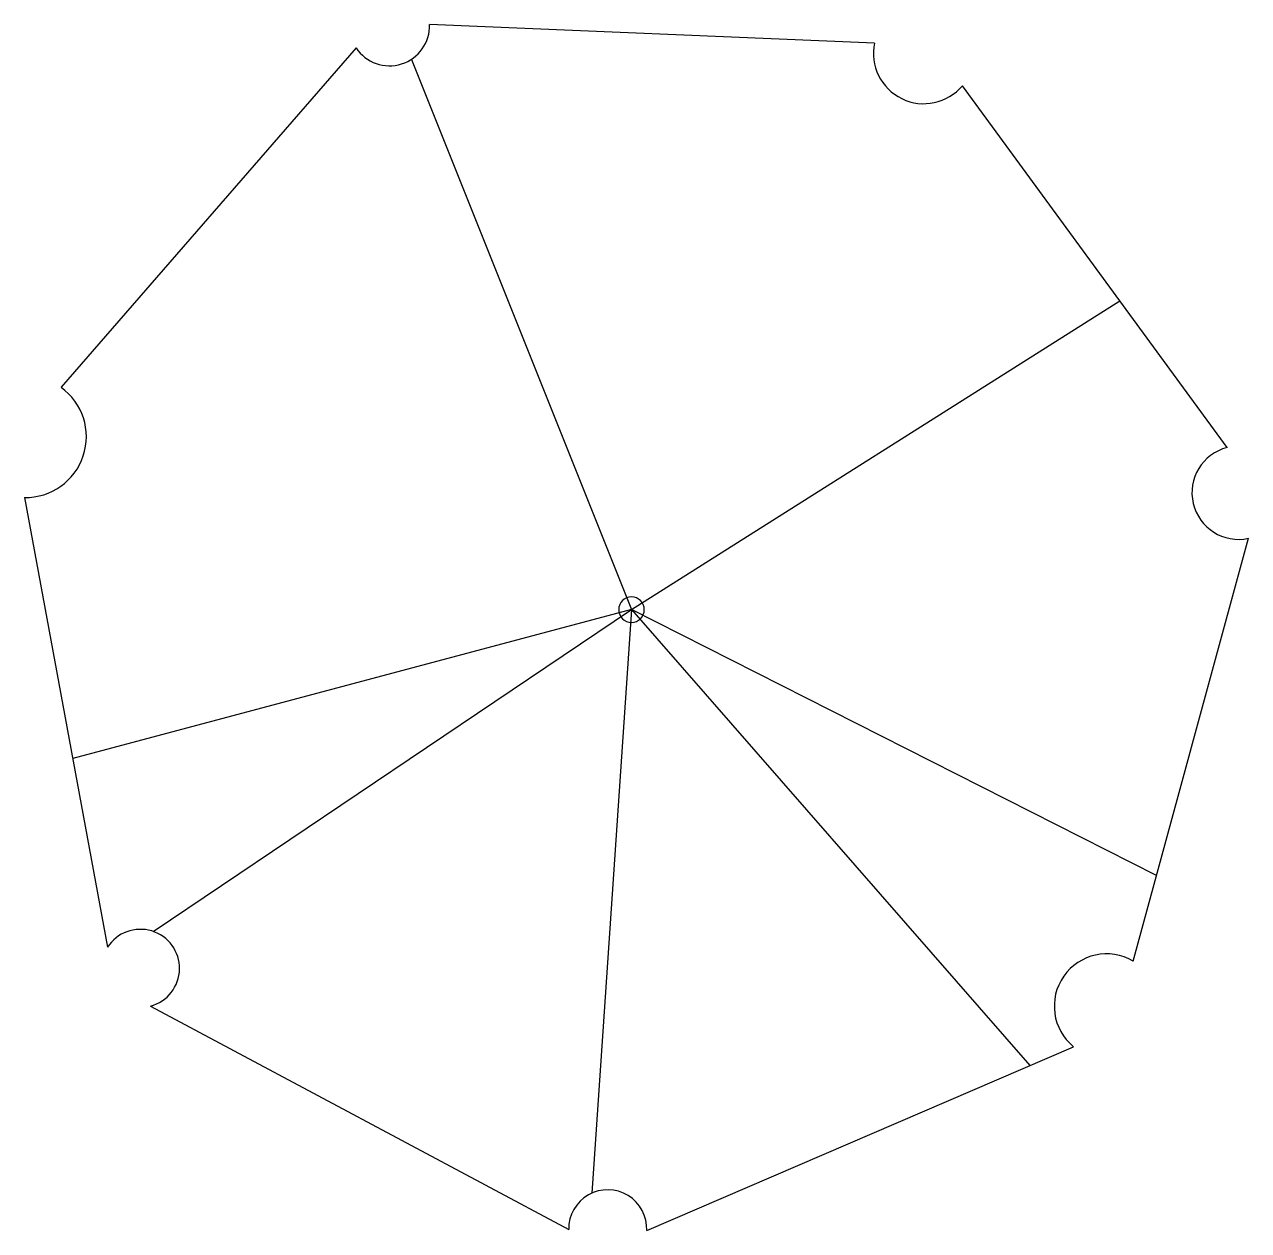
# Model space of a CAD drawing. Extents: x 8.895 to 9.852, y 4.149 to 5.092.
import ezdxf

# ---------------------------------------------------------------- set-up
doc = ezdxf.new("R2010")
doc.units = 0
doc.header["$MEASUREMENT"] = 0
doc.layers.get('0').update_dxf_attribs({"linetype": 'CONTINUOUS'})

msp = doc.modelspace()

# ---------------------------------------------------------------- linework, layer by layer
at = {"color": 3, "linetype": 'CONTINUOUS'}
for p, q in [((9.55942, 5.07717), (9.21167, 5.09172)), ((9.15421, 5.07347), (8.92374, 4.80803)), ((9.19743, 5.06445), (9.36944, 4.63424)), ((9.83488, 4.76093), (9.62797, 5.04387)), ((9.36944, 4.63424), (9.75106, 4.87556)), ((8.89515, 4.72193), (8.96008, 4.37029)), ((9.76146, 4.35951), (9.85158, 4.69002)), ((9.36944, 4.63424), (8.93281, 4.51794)), ((8.99571, 4.38265), (9.36944, 4.63424)), ((9.36944, 4.63424), (9.33851, 4.17806)), ((9.36944, 4.63424), (9.68077, 4.27789)), ((9.7797, 4.42638), (9.36944, 4.63424)), ((8.9936, 4.32427), (9.32041, 4.14971)), ((9.38136, 4.14882), (9.71478, 4.29255))]:
    msp.add_line(p, q, dxfattribs=at)
for centre, radius, start, end in [((9.18037, 5.09071), 0.03132, 213.38608, 1.84069), ((9.59784, 5.06904), 0.03927, 168.05067, 320.12732), ((8.89597, 4.76945), 0.04753, 269.008, 54.24858), ((9.84383, 4.72562), 0.03643, 104.22051, 282.28735), ((9.36944, 4.63424), 0.01, 0, 180), ((9.36944, 4.63424), 0.01, 180, 0), ((8.98577, 4.35378), 0.03053, 284.85855, 147.28087), ((9.74076, 4.32419), 0.04094, 59.62277, 230.6086), ((9.3509, 4.1502), 0.0305, 357.41336, 180.91583)]:
    msp.add_arc(centre, radius, start, end, dxfattribs=at)

doc.saveas('drawing.dxf')
